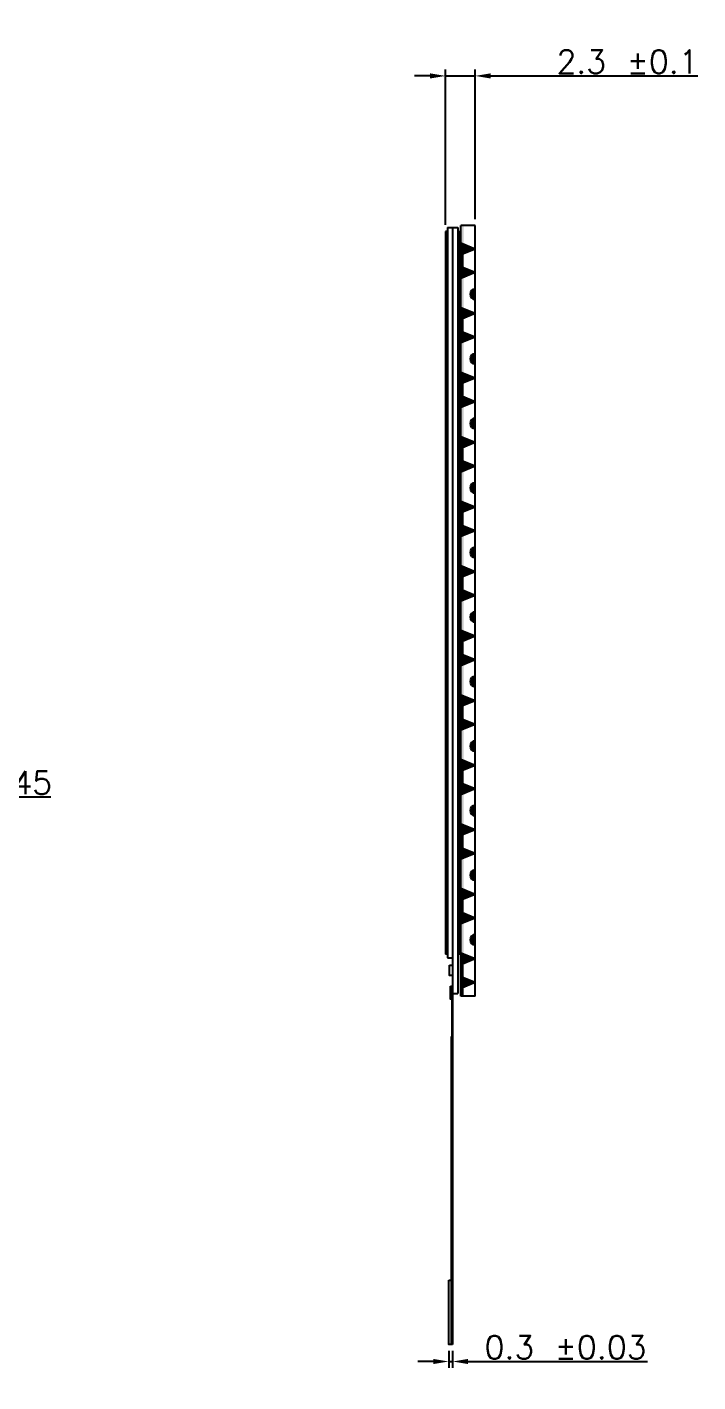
# Model space of a CAD drawing. Header units: millimetres. Extents: x 3800 to 4180, y 866 to 1126.
# Drawn here: x 3953 to 4004.9, y 960.8 to 1065.8 of the extents above; entities that cross this region are included whole.
import ezdxf

# ---------------------------------------------------------------- set-up
doc = ezdxf.new("R2010")
doc.units = ezdxf.units.MM
doc.layers.add('', color=7, linetype='Continuous')
doc.layers.add('2-FPC', color=3, linetype='Continuous')
doc.styles.get("Standard").update_dxf_attribs({"font": 'txt', "bigfont": 'gbcbig.shx'})
doc.dimstyles.new('ISO-25$0', dxfattribs={"dimtxt": 1.8, "dimasz": 1.2, "dimexe": 0.5, "dimexo": 0.5, "dimgap": 0.2, "dimtad": 1, "dimdec": 3, "dimdsep": 46, "dimtxsty": 'Standard', "dimcen": 2.5, "dimclrd": 3, "dimclre": 3, "dimclrt": 3, "dimadec": 0, "dimazin": 0, "dimtp": 1.2, "dimtm": 1.2, "dimtfac": 1, "dimtdec": 3, "dimtmove": 0, "dimatfit": 3, "dimfxl": 1, "dimtolj": 1, "dimarcsym": 0})

# ---------------------------------------------------------------- blocks, each defined once
blk = doc.blocks.new('*D135')
at = {"layer": '2-FPC', "lineweight": -2, "transparency": 16777216}
for p, q in [((3984.18, 1062.03), (3982.98, 1062.03)), ((3985.38, 1050.48), (3985.38, 1062.53)), ((3985.38, 1062.03), (3987.68, 1062.03)), ((3987.68, 1050.93), (3987.68, 1062.53)), ((3988.88, 1062.03), (4004.93, 1062.03))]:
    blk.add_line(p, q, dxfattribs=at)
at = {"layer": '2-FPC', "transparency": 16777216}
for points in [[(3984.18, 1062.23), (3984.18, 1061.83), (3985.38, 1062.03)], [(3988.88, 1062.23), (3988.88, 1061.83), (3987.68, 1062.03)]]:
    blk.add_solid(points, dxfattribs=at)
at = {"layer": 'Defpoints', "color": 0, "transparency": 16777216}
for p in [(3987.68, 1062.03), (3985.38, 1049.98), (3987.68, 1050.43)]:
    blk.add_point(p, dxfattribs=at)
at = {"layer": '2-FPC', "transparency": 16777216, "insert": (3999.48, 1063.13), "char_height": 1.8, "attachment_point": 5}
blk.add_mtext('\\A1;2.3 %%P0.1', dxfattribs=at)
blk = doc.blocks.new('*D126')
at = {"layer": '2-FPC', "lineweight": -2, "transparency": 16777216}
for p, q in [((3945.76, 1021.84), (3945.76, 1005.66)), ((3947.21, 1021.84), (3947.21, 1005.66)), ((3944.56, 1006.16), (3943.36, 1006.16)), ((3945.76, 1006.16), (3947.21, 1006.16)), ((3948.41, 1006.16), (3954.81, 1006.16))]:
    blk.add_line(p, q, dxfattribs=at)
at = {"layer": '2-FPC', "transparency": 16777216}
for points in [[(3944.56, 1006.36), (3944.56, 1005.96), (3945.76, 1006.16)], [(3948.41, 1006.36), (3948.41, 1005.96), (3947.21, 1006.16)]]:
    blk.add_solid(points, dxfattribs=at)
at = {"layer": 'Defpoints', "color": 0, "transparency": 16777216}
for p in [(3945.76, 1022.34), (3947.21, 1022.34), (3947.21, 1006.16)]:
    blk.add_point(p, dxfattribs=at)
at = {"layer": '2-FPC', "transparency": 16777216, "insert": (3952.21, 1007.26), "char_height": 1.8, "attachment_point": 5}
blk.add_mtext('\\A1;1.45', dxfattribs=at)
blk = doc.blocks.new('FOG-S')
at = {"layer": '', "color": 6}
for p, q in [((2103.15, 331.02), (2103.95, 331.02)), ((2103.15, 331.02), (2103.15, 274.41)), ((2103.55, 331.02), (2103.55, 271.66)), ((2103.95, 331.02), (2103.95, 271.66)), ((2103.15, 330.72), (2103, 330.72)), ((2103, 330.72), (2103, 274.71)), ((2103.95, 330.72), (2104.1, 330.72)), ((2104.1, 330.72), (2104.1, 274.71)), ((2103.15, 274.71), (2103, 274.71)), ((2103.15, 274.41), (2103.55, 274.41)), ((2104.1, 274.71), (2103.95, 274.71)), ((2103.49, 272.23), (2103.55, 272.23)), ((2103.55, 271.66), (2103.95, 271.66))]:
    blk.add_line(p, q, dxfattribs=at)
at = {"layer": ''}
for p, q in [((2103.49, 272.23), (2103.49, 268.32)), ((2103.49, 268.32), (2103.43, 268.32))]:
    blk.add_line(p, q, dxfattribs=at)
at = {"layer": '', "color": 30}
for p, q in [((2103.55, 272.23), (2103.55, 244.45)), ((2103.43, 268.32), (2103.43, 244.45)), ((2103.55, 244.45), (2103.43, 244.45))]:
    blk.add_line(p, q, dxfattribs=at)
at = {"layer": '', "color": 6}
for points in [[(2103.3, 273.86), (2103.55, 273.86), (2103.55, 273.06), (2103.3, 273.06)], [(2103.39, 272.23), (2103.49, 272.23), (2103.49, 271.23), (2103.39, 271.23)]]:
    blk.add_lwpolyline(points, close=True, dxfattribs=at)
at = {"layer": '', "color": 30}
blk.add_lwpolyline([(2103.25, 249.45), (2103.43, 249.45), (2103.43, 244.45), (2103.25, 244.45)], close=True, dxfattribs=at)
blk = doc.blocks.new('*D145')
at = {"layer": '2-FPC', "lineweight": -2, "transparency": 16777216}
for p, q in [((3985.63, 963.22), (3985.63, 961.9)), ((3985.93, 963.22), (3985.93, 961.9)), ((3984.43, 962.4), (3983.23, 962.4)), ((3985.63, 962.4), (3985.93, 962.4)), ((3987.13, 962.4), (4001.03, 962.4))]:
    blk.add_line(p, q, dxfattribs=at)
at = {"layer": '2-FPC', "transparency": 16777216}
for points in [[(3984.43, 962.6), (3984.43, 962.2), (3985.63, 962.4)], [(3987.13, 962.6), (3987.13, 962.2), (3985.93, 962.4)]]:
    blk.add_solid(points, dxfattribs=at)
at = {"layer": 'Defpoints', "color": 0, "transparency": 16777216}
for p in [(3985.63, 963.72), (3985.93, 963.72), (3985.93, 962.4)]:
    blk.add_point(p, dxfattribs=at)
at = {"layer": '2-FPC', "transparency": 16777216, "insert": (3994.68, 963.5), "char_height": 1.8, "attachment_point": 5}
blk.add_mtext('\\A1;0.3 %%p0.03', dxfattribs=at)

msp = doc.modelspace()

# ---------------------------------------------------------------- hatches: boundary and pattern name
at = {"layer": ''}
for points in [[(3986.7769, 1050.4339), (3986.5769, 1050.4339), (3986.5769, 1049.0871), (3986.7769, 1049.0058)], [(3986.5769, 1048.193), (3987.6769, 1048.64), (3986.5769, 1049.0871)], [(3986.7769, 1048.2743), (3986.5769, 1048.193), (3986.5769, 1047.2558), (3986.7769, 1047.1745)], [(3986.5769, 1047.2558), (3986.5769, 1046.3617), (3987.6769, 1046.8088)], [(3986.7769, 1046.443), (3986.5769, 1046.3617), (3986.5769, 1044.0853), (3986.7769, 1044.004)], [(3987.6769, 1044.7066), (3987.6769, 1045.5066, 1)], [(3986.7769, 1044.004), (3986.5769, 1044.0853), (3986.5769, 1043.1912), (3986.7769, 1043.2725)], [(3986.5769, 1044.0853), (3986.5769, 1043.1912), (3987.6769, 1043.6383)], [(3986.7769, 1043.2725), (3986.5769, 1043.1912), (3986.5769, 1042.254), (3986.7769, 1042.1727)], [(3986.5769, 1042.254), (3986.5769, 1041.36), (3987.6769, 1041.807)], [(3986.7769, 1041.4412), (3986.5769, 1041.36), (3986.5769, 1039.0835), (3986.7769, 1039.0023)], [(3987.6769, 1039.7048), (3987.6769, 1040.5048, 1)], [(3986.5769, 1039.0835), (3986.5769, 1038.1895), (3987.6769, 1038.6365)], [(3986.7769, 1038.2708), (3986.5769, 1038.1895), (3986.5769, 1037.2523), (3986.7769, 1037.171)], [(3986.5769, 1037.2523), (3986.5769, 1036.3582), (3987.6769, 1036.8052)], [(3986.7769, 1036.4395), (3986.5769, 1036.3582), (3986.5769, 1034.0818), (3986.7769, 1034.0005)], [(3987.6769, 1034.703), (3987.6769, 1035.503, 1)], [(3986.5769, 1034.0818), (3986.5769, 1033.1877), (3987.6769, 1033.6347)], [(3986.7769, 1033.269), (3986.5769, 1033.1877), (3986.5769, 1032.2505), (3986.7769, 1032.1692)], [(3986.5769, 1032.2505), (3986.5769, 1031.3564), (3987.6769, 1031.8035)], [(3986.7769, 1031.4377), (3986.5769, 1031.3564), (3986.5769, 1029.08), (3986.7769, 1028.9987)], [(3987.6769, 1029.7013), (3987.6769, 1030.5013, 1)], [(3986.5769, 1029.08), (3986.5769, 1028.1859), (3987.6769, 1028.633)], [(3986.7769, 1028.2672), (3986.5769, 1028.1859), (3986.5769, 1027.2487), (3986.7769, 1027.1674)], [(3986.5769, 1027.2487), (3986.5769, 1026.3547), (3987.6769, 1026.8017)], [(3986.7769, 1026.4359), (3986.5769, 1026.3547), (3986.5769, 1024.0782), (3986.7769, 1023.997)], [(3987.6769, 1024.6995), (3987.6769, 1025.4995, 1)], [(3986.5769, 1024.0782), (3986.5769, 1023.1842), (3987.6769, 1023.6312)], [(3986.7769, 1023.2654), (3986.5769, 1023.1842), (3986.5769, 1022.2469), (3986.7769, 1022.1657)], [(3986.5769, 1022.2469), (3986.5769, 1021.3529), (3987.6769, 1021.7999)], [(3986.7769, 1021.4342), (3986.5769, 1021.3529), (3986.5769, 1019.0765), (3986.7769, 1018.9952)], [(3987.6769, 1019.6977), (3987.6769, 1020.4977, 1)], [(3986.5769, 1019.0765), (3986.5769, 1018.1824), (3987.6769, 1018.6294)], [(3986.7769, 1018.2637), (3986.5769, 1018.1824), (3986.5769, 1017.2452), (3986.7769, 1017.1639)], [(3986.5769, 1017.2452), (3986.5769, 1016.3511), (3987.6769, 1016.7981)], [(3986.7769, 1016.4324), (3986.5769, 1016.3511), (3986.5769, 1014.0747), (3986.7769, 1013.9934)], [(3987.6769, 1014.696), (3987.6769, 1015.496, 1)], [(3986.5769, 1014.0747), (3986.5769, 1013.1806), (3987.6769, 1013.6277)], [(3986.7769, 1013.2619), (3986.5769, 1013.1806), (3986.5769, 1012.2434), (3986.7769, 1012.1621)], [(3986.5769, 1012.2434), (3986.5769, 1011.3493), (3987.6769, 1011.7964)], [(3986.7769, 1011.4306), (3986.5769, 1011.3493), (3986.5769, 1009.0729), (3986.7769, 1008.9916)], [(3987.6769, 1009.6942), (3987.6769, 1010.4942, 1)], [(3986.5769, 1009.0729), (3986.5769, 1008.1789), (3987.6769, 1008.6259)], [(3986.7769, 1008.2601), (3986.5769, 1008.1789), (3986.5769, 1007.2416), (3986.7769, 1007.1604)], [(3986.5769, 1007.2416), (3986.5769, 1006.3476), (3987.6769, 1006.7946)], [(3986.7769, 1006.4289), (3986.5769, 1006.3476), (3986.5769, 1004.0712), (3986.7769, 1003.9899)], [(3987.6769, 1004.6924), (3987.6769, 1005.4924, 1)], [(3986.5769, 1004.0712), (3986.5769, 1003.1771), (3987.6769, 1003.6241)], [(3986.7769, 1003.2584), (3986.5769, 1003.1771), (3986.5769, 1002.2399), (3986.7769, 1002.1586)], [(3986.5769, 1002.2399), (3986.5769, 1001.3458), (3987.6769, 1001.7928)], [(3986.7769, 1001.4271), (3986.5769, 1001.3458), (3986.5769, 999.0694), (3986.7769, 998.9881)], [(3987.6769, 999.6906), (3987.6769, 1000.4906, 1)], [(3986.5769, 999.0694), (3986.5769, 998.1753), (3987.6769, 998.6223)], [(3986.7769, 998.2566), (3986.5769, 998.1753), (3986.5769, 997.2381), (3986.7769, 997.1568)], [(3986.5769, 997.2381), (3986.5769, 996.344), (3987.6769, 996.7911)], [(3986.7769, 996.4253), (3986.5769, 996.344), (3986.5769, 994.0676), (3986.7769, 993.9863)], [(3987.6769, 994.6889), (3987.6769, 995.4889, 1)], [(3986.5769, 994.0676), (3986.5769, 993.1735), (3987.6769, 993.6206)], [(3986.7769, 993.2548), (3986.5769, 993.1735), (3986.5769, 992.2363), (3986.7769, 992.155)], [(3986.5769, 992.2363), (3986.5769, 991.3423), (3987.6769, 991.7893)], [(3986.7769, 991.4235), (3986.5769, 991.3423), (3986.5769, 990.7245), (3986.7769, 990.7245)]]:
    msp.add_hatch(color=4, dxfattribs=at).paths.add_polyline_path(points)

# ---------------------------------------------------------------- linework, layer by layer
at = {"layer": '', "color": 4}
for p, q in [((3986.5769, 990.7245), (3986.5769, 1050.4339)), ((3986.7769, 1050.4339), (3986.5769, 1050.4339)), ((3987.6769, 1050.4339), (3986.7769, 1050.4339)), ((3987.6769, 990.7245), (3987.6769, 1050.4339)), ((3986.5769, 1049.0871), (3987.6769, 1048.64)), ((3986.5769, 1048.193), (3987.6769, 1048.64)), ((3986.5769, 1047.2558), (3987.6769, 1046.8088)), ((3986.5769, 1046.3617), (3987.6769, 1046.8088)), ((3986.5769, 1044.0853), (3987.6769, 1043.6383)), ((3986.5769, 1043.1912), (3987.6769, 1043.6383)), ((3986.5769, 1042.254), (3987.6769, 1041.807)), ((3986.5769, 1041.36), (3987.6769, 1041.807)), ((3986.5769, 1039.0835), (3987.6769, 1038.6365)), ((3986.5769, 1038.1895), (3987.6769, 1038.6365)), ((3986.5769, 1037.2523), (3987.6769, 1036.8052)), ((3986.5769, 1036.3582), (3987.6769, 1036.8052)), ((3986.5769, 1034.0818), (3987.6769, 1033.6347)), ((3986.5769, 1033.1877), (3987.6769, 1033.6347)), ((3986.5769, 1032.2505), (3987.6769, 1031.8035)), ((3986.5769, 1031.3564), (3987.6769, 1031.8035)), ((3986.5769, 1029.08), (3987.6769, 1028.633)), ((3986.5769, 1028.1859), (3987.6769, 1028.633)), ((3986.5769, 1027.2487), (3987.6769, 1026.8017)), ((3986.5769, 1026.3547), (3987.6769, 1026.8017)), ((3986.5769, 1024.0782), (3987.6769, 1023.6312)), ((3986.5769, 1023.1842), (3987.6769, 1023.6312)), ((3986.5769, 1022.2469), (3987.6769, 1021.7999)), ((3986.5769, 1021.3529), (3987.6769, 1021.7999)), ((3986.5769, 1019.0765), (3987.6769, 1018.6294)), ((3986.5769, 1018.1824), (3987.6769, 1018.6294)), ((3986.5769, 1017.2452), (3987.6769, 1016.7981)), ((3986.5769, 1016.3511), (3987.6769, 1016.7981)), ((3986.5769, 1014.0747), (3987.6769, 1013.6277)), ((3986.5769, 1013.1806), (3987.6769, 1013.6277)), ((3986.5769, 1012.2434), (3987.6769, 1011.7964)), ((3986.5769, 1011.3493), (3987.6769, 1011.7964)), ((3986.5769, 1009.0729), (3987.6769, 1008.6259)), ((3986.5769, 1008.1789), (3987.6769, 1008.6259)), ((3986.5769, 1007.2416), (3987.6769, 1006.7946)), ((3986.5769, 1006.3476), (3987.6769, 1006.7946)), ((3986.5769, 1004.0712), (3987.6769, 1003.6241)), ((3986.5769, 1003.1771), (3987.6769, 1003.6241)), ((3986.5769, 1002.2399), (3987.6769, 1001.7928)), ((3986.5769, 1001.3458), (3987.6769, 1001.7928)), ((3986.5769, 999.0694), (3987.6769, 998.6223)), ((3986.5769, 998.1753), (3987.6769, 998.6223)), ((3986.5769, 997.2381), (3987.6769, 996.7911)), ((3986.5769, 996.344), (3987.6769, 996.7911)), ((3986.5769, 994.0676), (3987.6769, 993.6206)), ((3986.5769, 993.1735), (3987.6769, 993.6206)), ((3986.5769, 992.2363), (3987.6769, 991.7893)), ((3986.5769, 991.3423), (3987.6769, 991.7893)), ((3986.7769, 990.7245), (3986.5769, 990.7245)), ((3987.6769, 990.7245), (3986.7769, 990.7245))]:
    msp.add_line(p, q, dxfattribs=at)
for centre in [(3987.6769, 1045.1066), (3987.6769, 1040.1048), (3987.6769, 1035.103), (3987.6769, 1030.1013), (3987.6769, 1025.0995), (3987.6769, 1020.0977), (3987.6769, 1015.096), (3987.6769, 1010.0942), (3987.6769, 1005.0924), (3987.6769, 1000.0906), (3987.6769, 995.0889)]:
    msp.add_arc(centre, 0.4, 90, 270, dxfattribs=at)

# ---------------------------------------------------------------- block references
at = {"layer": '', "color": 6}
msp.add_blockref('FOG-S', (1882.3766, 719.2621), dxfattribs=at)

# ---------------------------------------------------------------- dimensions: what is measured, and where the dimension line sits
at = {"layer": '2-FPC', "color": 3}
dim = msp.add_linear_dim(base=(3987.6769, 1062.0302), p1=(3985.3769, 1049.9844), p2=(3987.6769, 1050.4339), text='<> %%P0.1', dimstyle='ISO-25$0', override={"dimclrd": 256, "dimclre": 256, "dimclrt": 256}, dxfattribs=at)
dim.commit()
dim.dimension.update_dxf_attribs({"geometry": '*D135', "text_midpoint": (3999.4825, 1062.0302), "dimtype": 160})
dim = msp.add_linear_dim(base=(3947.2108, 1006.1584), p1=(3945.7612, 1022.3425), p2=(3947.2108, 1022.3443), dimstyle='ISO-25$0', override={"dimclrd": 256, "dimclre": 256, "dimclrt": 256}, dxfattribs=at)
dim.commit()
dim.dimension.update_dxf_attribs({"geometry": '*D126', "text_midpoint": (3952.2108, 1006.1584), "dimtype": 160})
dim = msp.add_linear_dim(base=(3985.9269, 962.4023), p1=(3985.6269, 963.716), p2=(3985.9269, 963.716), text='<> %%p0.03', dimstyle='ISO-25$0', override={"dimclrd": 256, "dimclre": 256, "dimclrt": 256}, dxfattribs=at)
dim.commit()
dim.dimension.update_dxf_attribs({"geometry": '*D145', "text_midpoint": (3994.6769, 963.5023)})

doc.saveas('drawing.dxf')
